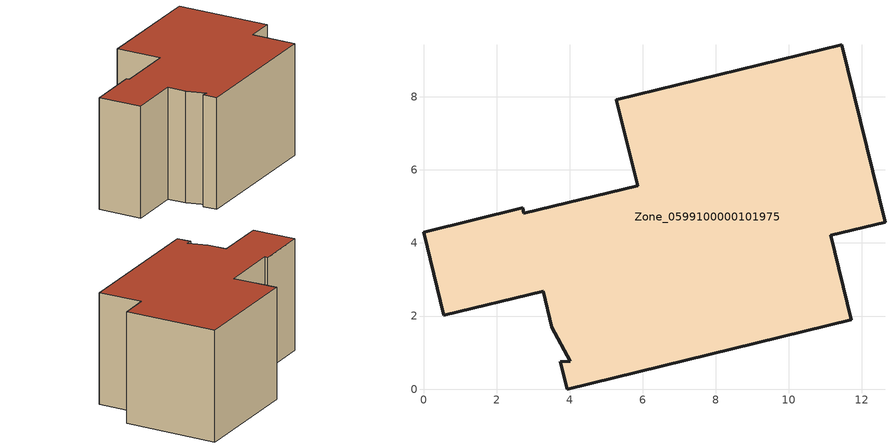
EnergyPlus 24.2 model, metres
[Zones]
Zone_0599100000101975
 floor ground (C_G): 4.01,0.76 3.51,1.7 3.27,2.68 0.55,2.02 0,4.29 2.71,4.96 2.75,4.81 5.86,5.57 5.28,7.92 11.45,9.42 12.63,4.57 11.15,4.21 11.71,1.9 3.93,0 3.75,0.74 z0
 wall outside (C_F): 3.51,1.7 4.01,0.76 3.75,0.74 3.93,0 11.71,1.9 11.15,4.21 12.63,4.57 11.45,9.42 5.28,7.92 5.86,5.57 2.75,4.81 2.71,4.96 0,4.29 0.55,2.02 3.27,2.68 3.51,1.7 z0:6
 roof outside (C_R): 3.27,2.68 3.51,1.7 4.01,0.76 3.75,0.74 3.93,0 11.71,1.9 11.15,4.21 12.63,4.57 11.45,9.42 5.28,7.92 5.86,5.57 2.75,4.81 2.71,4.96 0,4.29 0.55,2.02 z6
[BUILDING]
Pand.0599100000101975: North Axis=0; Terrain=City; Loads Convergence Tolerance Value=0.04; Temperature Convergence Tolerance Value=0.4; Solar Distribution=FullExterior; Maximum Number of Warmup Days=25; Minimum Number of Warmup Days=1
[Site:Location]
Rotterdam.The.Hague.AP_ZH_NLD Design_Conditions: Latitude=51.96; Longitude=4.45; Time Zone=1; Elevation=-4.5
[SITE:GROUNDTEMPERATURE:BUILDINGSURFACE]
18, 18, 18, 18, 18, 18, 18, 18, 18, 18, 18, 18
[MATERIAL] Thermal Absorptance=0.9; Solar Absorptance=0.7; Visible Absorptance=0.7
Name | Roughness | Thickness | Conductivity | Density | Specific Heat
G.TC.1965-1974 | MediumSmooth | 0.15 | 0.882353 | 540 | 1210
F.TC.1965-1974 | Rough | 0.3 | 0.697674 | 1920 | 840
R.TC.1965-1974 | MediumRough | 0.2 | 0.232558 | 1500 | 1000
[CONSTRUCTION]
C_G: G.TC.1965-1974
C_F: F.TC.1965-1974
C_R: R.TC.1965-1974
[ZONE]
Zone_0599100000101975: Type=1; Multiplier=1; Ceiling Height=Autocalculate; Volume=Autocalculate; Floor Area=autocalculate; Part of Total Floor Area=Yes
[ZONEINFILTRATION:DESIGNFLOWRATE]
Infil_Zone_0599100000101975: Zone or ZoneList or Space or SpaceList=Zone_0599100000101975; Schedule=AlwaysOn; Design Flow Rate Calculation Method=Flow/Area; Flow Rate per Floor Area=0.003; Constant Term Coefficient=1; Temperature Term Coefficient=0; Velocity Term Coefficient=0; Velocity Squared Term Coefficient=0
[HVACTEMPLATE:ZONE:IDEALLOADSAIRSYSTEM]
Zone_0599100000101975: Maximum Heating Supply Air Temperature=50; Minimum Cooling Supply Air Temperature=13; Maximum Heating Supply Air Humidity Ratio=0.0156; Minimum Cooling Supply Air Humidity Ratio=0.0077; Heating Limit=NoLimit; Cooling Limit=NoLimit; Dehumidification Control Type=ConstantSensibleHeatRatio; Cooling Sensible Heat Ratio=0.7; Dehumidification Setpoint=60; Humidification Control Type=None; Humidification Setpoint=30; Outdoor Air Method=None; Outdoor Air Flow Rate per Person=0.00944; Outdoor Air Flow Rate per Zone Floor Area=0; Outdoor Air Flow Rate per Zone=0; Demand Controlled Ventilation Type=None; Outdoor Air Economizer Type=NoEconomizer; Heat Recovery Type=None; Sensible Heat Recovery Effectiveness=0.7; Latent Heat Recovery Effectiveness=0.65
[ZONECONTROL:THERMOSTAT]
ThermostatControl_Zone_0599100000101975: Zone or ZoneList=Zone_0599100000101975; Control Type Schedule=DualSetpointControlType; Control 1=Thermostat_Zone_0599100000101975; Temperature Difference Between Cutout And Setpoint=0
[THERMOSTATSETPOINT:DUALSETPOINT]
Thermostat_Zone_0599100000101975: Heating Setpoint Temperature Schedule=HeatingSetpoint_Zone_0599100000101975; Cooling Setpoint Temperature Schedule=CoolingSetpoint_Zone_0599100000101975
[SCHEDULE:COMPACT]
HeatingSetpoint_Zone_0599100000101975: Through: 12/31, For: AllDays, Until: 24:00, 21
CoolingSetpoint_Zone_0599100000101975: Through: 12/31, For: AllDays, Until: 24:00, 24
DualSetpointControlType: Through: 12/31, For: AllDays, Until: 24:00, 4
AlwaysOn: Through: 12/31, For: AllDays, Until: 24:00, 1
